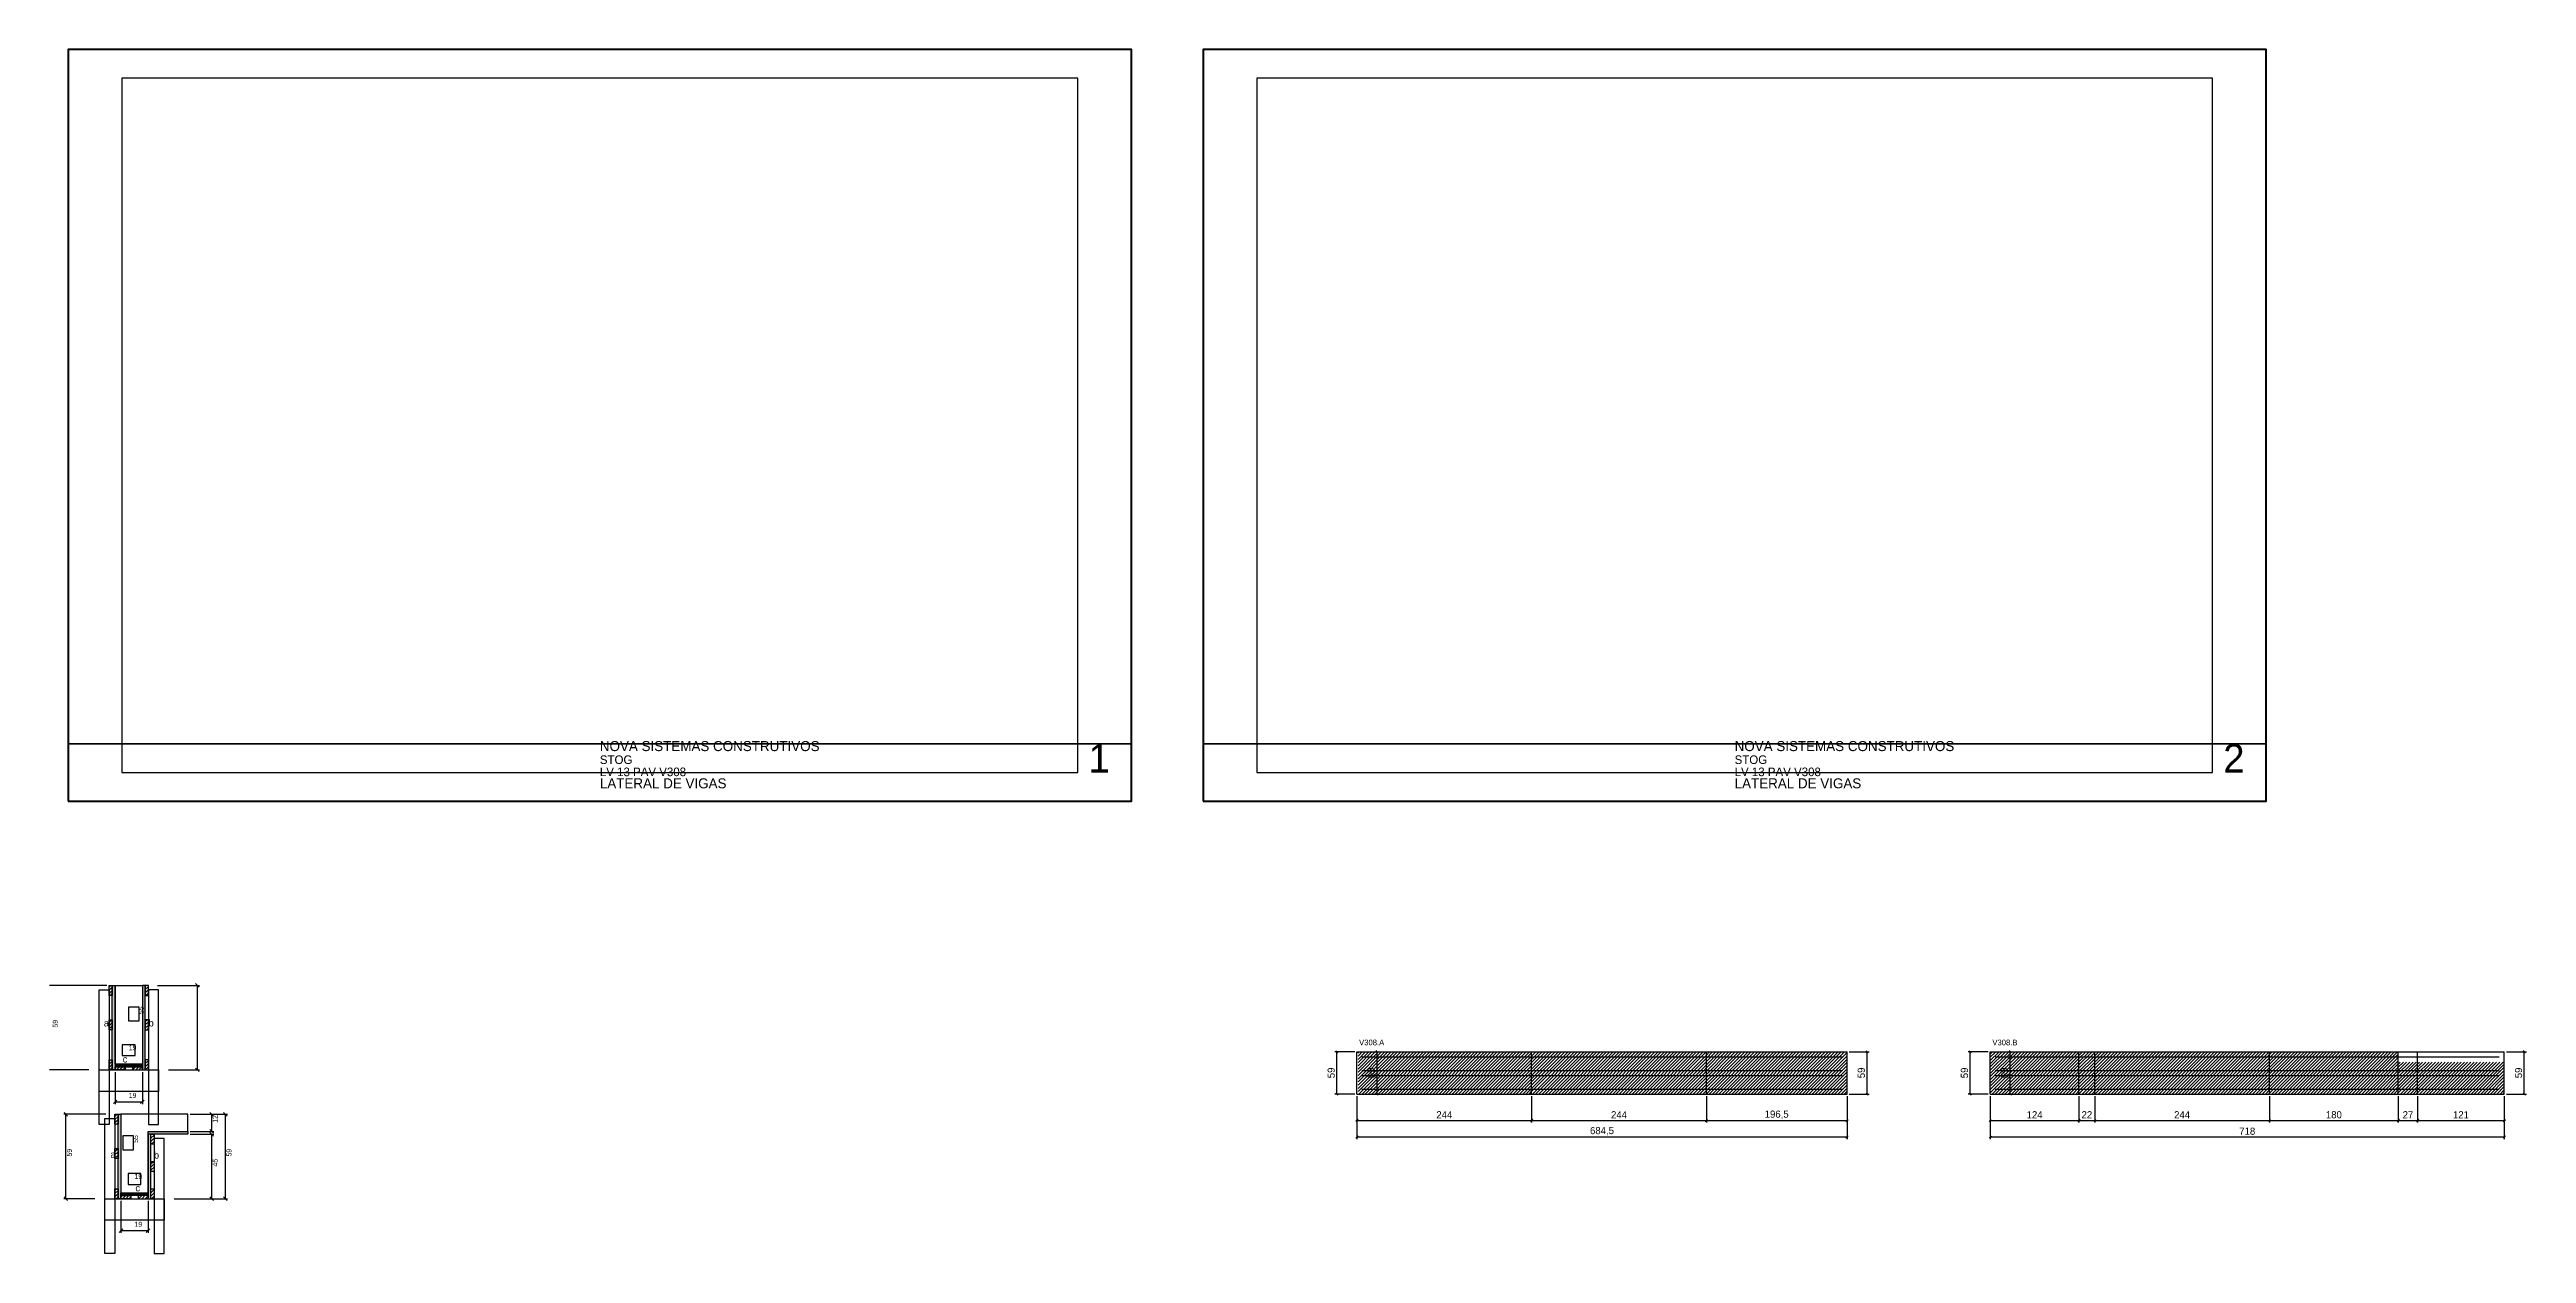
# Model space of a CAD drawing. Extents: x -9000 to 3434, y -432 to 1250.
# Drawn here: x -26 to 3434, y -432 to 1250 of the extents above.
import ezdxf

# ---------------------------------------------------------------- set-up
doc = ezdxf.new("R2010")
doc.units = 0
for name, color, linetype in [('CARIMBO', 255, 'Continuous'), ('CONCRETO', 251, 'Continuous'), ('COTA', 241, 'Continuous'), ('Cota Seção (2x)', 241, 'Continuous'), ('detalhes', 7, 'Continuous'), ('Folhas', 255, 'Continuous'), ('Hachura', 251, 'Continuous'), ('Madeira', 126, 'Continuous'), ('NOMENCLATURA', 7, 'Continuous'), ('Painéis', 200, 'Continuous'), ('Reaproveitamento', 251, 'Continuous'), ('SARR_2.2x7', 40, 'Continuous'), ('SARR_3.5x7', 81, 'Continuous')]:
    doc.layers.add(name, color=color, linetype=linetype)
doc.dimstyles.new('PAINEL', dxfattribs={"dimtxt": 10, "dimasz": 3, "dimexe": 3, "dimexo": 3, "dimgap": 3, "dimtad": 1, "dimblk": 'OBLIQUE', "dimblk1": 'OBLIQUE', "dimcen": 2.5, "dimclrd": 4, "dimclre": 4, "dimclrt": 240, "dimazin": 3, "dimtfac": 1, "dimtmove": 0, "dimatfit": 3})

# ---------------------------------------------------------------- blocks, each defined once
blk = doc.blocks.new('_OBLIQUE')
at = {"color": 0, "linetype": 'BYBLOCK'}
blk.add_line((-0.5, -0.5), (0.5, 0.5), dxfattribs=at)

msp = doc.modelspace()

# ---------------------------------------------------------------- hatches: boundary and pattern name
at = {"layer": 'Hachura'}
h = msp.add_hatch(dxfattribs=at)
h.set_pattern_fill('ANSI31')
h.paths.add_polyline_path([(61.5, -71.25), (57.1, -71.25), (57.1, -57.25), (61.5, -57.25), (61.5, -71.25)])
h = msp.add_hatch(color=7, dxfattribs=at)
h.dxf.hatch_style = 1
h.paths.add_polyline_path([(61.5, -57.25), (65.5, -57.25), (65.5, -175.25), (61.5, -175.25), (61.5, -57.25)])
h = msp.add_hatch(color=7, dxfattribs=at)
h.dxf.hatch_style = 1
h.paths.add_polyline_path([(107.5, -57.25), (103.5, -57.25), (103.5, -175.25), (107.5, -175.25), (107.5, -57.25)])
h = msp.add_hatch(dxfattribs=at)
h.set_pattern_fill('ANSI31')
h.paths.add_polyline_path([(107.5, -71.25), (111.9, -71.25), (111.9, -57.25), (107.5, -57.25), (107.5, -71.25)])
h = msp.add_hatch(dxfattribs=at)
h.set_pattern_fill('ANSI31')
h.paths.add_polyline_path([(61.5, -119.28), (57.1, -119.28), (57.1, -105.28), (61.5, -105.28), (61.5, -119.28)])
h = msp.add_hatch(dxfattribs=at)
h.set_pattern_fill('ANSI31')
h.paths.add_polyline_path([(107.5, -119.28), (111.9, -119.28), (111.9, -105.28), (107.5, -105.28), (107.5, -119.28)])
h = msp.add_hatch(dxfattribs=at)
h.set_pattern_fill('ANSI31')
h.paths.add_polyline_path([(61.5, -175.25), (57.1, -175.25), (57.1, -161.25), (61.5, -161.25), (61.5, -175.25)])
h = msp.add_hatch(color=7, dxfattribs=at)
h.dxf.hatch_style = 1
h.paths.add_polyline_path([(103.5, -170.85), (103.5, -167.25), (65.5, -167.25), (65.5, -170.85), (103.5, -170.85)])
h = msp.add_hatch(dxfattribs=at)
h.set_pattern_fill('ANSI31')
h.paths.add_polyline_path([(65.5, -175.25), (65.5, -170.85), (79.5, -170.85), (79.5, -175.25), (65.5, -175.25)])
h = msp.add_hatch(dxfattribs=at)
h.set_pattern_fill('ANSI31')
h.paths.add_polyline_path([(103.5, -175.25), (103.5, -170.85), (89.5, -170.85), (89.5, -175.25), (103.5, -175.25)])
h = msp.add_hatch(dxfattribs=at)
h.set_pattern_fill('ANSI31')
h.paths.add_polyline_path([(107.5, -175.25), (111.9, -175.25), (111.9, -161.25), (107.5, -161.25), (107.5, -175.25)])
h = msp.add_hatch(dxfattribs=at)
h.set_pattern_fill('ANSI31')
h.paths.add_polyline_path([(69.49, -251.25), (65.09, -251.25), (65.09, -237.25), (69.49, -237.25), (69.49, -251.25)])
h = msp.add_hatch(color=7, dxfattribs=at)
h.dxf.hatch_style = 1
h.paths.add_polyline_path([(69.49, -237.25), (73.49, -237.25), (73.49, -355.25), (69.49, -355.25), (69.49, -237.25)])
h = msp.add_hatch(color=7, dxfattribs=at)
h.dxf.hatch_style = 1
h.paths.add_polyline_path([(111.49, -265.25), (111.49, -261.25), (167.09, -261.25), (167.09, -265.25), (111.49, -265.25)])
h = msp.add_hatch(color=7, dxfattribs=at)
h.dxf.hatch_style = 1
h.paths.add_polyline_path([(115.49, -265.25), (111.49, -265.25), (111.49, -355.25), (115.49, -355.25), (115.49, -265.25)])
h = msp.add_hatch(dxfattribs=at)
h.set_pattern_fill('ANSI31')
h.paths.add_polyline_path([(119.89, -279.25), (115.49, -279.25), (115.49, -265.25), (119.89, -265.25), (119.89, -279.25)])
h = msp.add_hatch(dxfattribs=at)
h.set_pattern_fill('ANSI31')
h.paths.add_polyline_path([(69.49, -299.28), (65.09, -299.28), (65.09, -285.28), (69.49, -285.28), (69.49, -299.28)])
h = msp.add_hatch(dxfattribs=at)
h.set_pattern_fill('ANSI31')
h.paths.add_polyline_path([(119.89, -317.25), (115.49, -317.25), (115.49, -303.25), (119.89, -303.25), (119.89, -317.25)])
h = msp.add_hatch(dxfattribs=at)
h.set_pattern_fill('ANSI31')
h.paths.add_polyline_path([(69.49, -355.25), (65.09, -355.25), (65.09, -341.25), (69.49, -341.25), (69.49, -355.25)])
h = msp.add_hatch(dxfattribs=at)
h.set_pattern_fill('ANSI31')
h.paths.add_polyline_path([(119.89, -355.25), (115.49, -355.25), (115.49, -341.25), (119.89, -341.25), (119.89, -355.25)])
h = msp.add_hatch(color=7, dxfattribs=at)
h.dxf.hatch_style = 1
h.paths.add_polyline_path([(73.49, -350.85), (73.49, -347.25), (111.49, -347.25), (111.49, -350.85), (73.49, -350.85)])
h = msp.add_hatch(dxfattribs=at)
h.set_pattern_fill('ANSI31')
h.paths.add_polyline_path([(73.49, -355.25), (73.49, -350.85), (87.49, -350.85), (87.49, -355.25), (73.49, -355.25)])
h = msp.add_hatch(dxfattribs=at)
h.set_pattern_fill('ANSI31')
h.paths.add_polyline_path([(111.49, -355.25), (111.49, -350.85), (97.49, -350.85), (97.49, -355.25), (111.49, -355.25)])
at = {"layer": 'Reaproveitamento'}
h = msp.add_hatch(dxfattribs=at)
h.set_pattern_fill('ANSI31')
h.paths.add_polyline_path([(1801.5, -209), (2044, -209), (2044, -150.3), (1801.5, -150.3)])
h = msp.add_hatch(dxfattribs=at)
h.set_pattern_fill('ANSI31')
h.paths.add_polyline_path([(2044, -209), (2288, -209), (2288, -150.3), (2044, -150.3)])
h = msp.add_hatch(dxfattribs=at)
h.set_pattern_fill('ANSI31')
h.paths.add_polyline_path([(2288, -209), (2484.5, -209), (2484.5, -150.3), (2288, -150.3)])
h = msp.add_hatch(dxfattribs=at)
h.set_pattern_fill('ANSI31')
h.paths.add_polyline_path([(2684.5, -209), (2808.5, -209), (2808.5, -150.4), (2684.5, -150.4)])
h = msp.add_hatch(dxfattribs=at)
h.set_pattern_fill('ANSI31')
h.paths.add_polyline_path([(2808.5, -209), (2830.5, -209), (2830.5, -150.4), (2808.5, -150.4)])
h = msp.add_hatch(dxfattribs=at)
h.set_pattern_fill('ANSI31')
h.paths.add_polyline_path([(2830.5, -209), (3074.5, -209), (3074.5, -150.4), (2830.5, -150.4)])
h = msp.add_hatch(dxfattribs=at)
h.set_pattern_fill('ANSI31')
h.paths.add_polyline_path([(3074.5, -209), (3254.5, -209), (3254.5, -150.4), (3074.5, -150.4)])
h = msp.add_hatch(dxfattribs=at)
h.set_pattern_fill('ANSI31')
h.paths.add_polyline_path([(3254.5, -209), (3281.5, -209), (3281.5, -164.4), (3254.5, -164.4)])
h = msp.add_hatch(dxfattribs=at)
h.set_pattern_fill('ANSI31')
h.paths.add_polyline_path([(3281.5, -209), (3402.5, -209), (3402.5, -164.4), (3281.5, -164.4)])

# ---------------------------------------------------------------- linework, layer by layer
at = {"layer": 'CARIMBO', "lineweight": 35}
for p, q in [((0, 280), (1485, 280)), ((1585, 280), (3070, 280))]:
    msp.add_line(p, q, dxfattribs=at)
at = {"layer": 'CONCRETO', "color": 251}
for points in [[(65.5, -57.25), (65.5, -57.25), (103.5, -57.25), (103.5, -85.25), (103.5, -85.25), (103.5, -167.25), (65.5, -167.25), (65.5, -57.25)], [(167.09, -261.25), (167.09, -237.25), (73.49, -237.25), (73.49, -265.25), (73.49, -265.25), (73.49, -347.25), (111.49, -347.25), (111.49, -261.25)]]:
    msp.add_lwpolyline(points, close=True, dxfattribs=at)
at = {"layer": 'COTA', "color": 4}
for p, q in [((54.1, -57.25), (-26.157, -57.25)), ((124.5, -57.25), (183.372, -57.25)), ((180.372, -175.25), (180.372, -57.25)), ((28.9, -175.25), (-26.157, -175.25)), ((65.5, -178.25), (65.5, -222.977)), ((103.5, -178.25), (103.5, -222.977)), ((140.1, -175.25), (183.372, -175.25)), ((52.49, -237.25), (-6.382, -237.25)), ((-3.382, -355.25), (-3.382, -237.25)), ((65.5, -219.977), (103.5, -219.977)), ((170.09, -237.25), (222.467, -237.25)), ((170.09, -237.25), (203.147, -237.25)), ((200.147, -237.25), (200.147, -261.25)), ((219.467, -355.25), (219.467, -237.25)), ((170.09, -261.25), (203.147, -261.25)), ((170.09, -265.25), (203.147, -265.25)), ((200.147, -265.25), (200.147, -355.25)), ((36.89, -355.25), (-6.382, -355.25)), ((73.49, -358.25), (73.49, -402.977)), ((111.49, -358.25), (111.49, -402.977)), ((148.09, -355.25), (222.467, -355.25)), ((148.09, -355.25), (203.147, -355.25)), ((111.49, -399.977), (73.49, -399.977))]:
    msp.add_line(p, q, dxfattribs=at)
at = {"layer": 'COTA'}
for points in [[(182.872, -59.75), (177.872, -54.75)], [(177.872, -172.75), (182.872, -177.75)], [(-0.882, -239.75), (-5.882, -234.75)], [(68, -217.477), (63, -222.477)], [(101, -222.477), (106, -217.477)], [(202.647, -239.75), (197.647, -234.75)], [(221.967, -239.75), (216.967, -234.75)], [(197.647, -258.75), (202.647, -263.75)], [(202.647, -267.75), (197.647, -262.75)], [(-5.882, -352.75), (-0.882, -357.75)], [(197.647, -352.75), (202.647, -357.75)], [(216.967, -352.75), (221.967, -357.75)], [(75.99, -397.477), (70.99, -402.477)], [(108.99, -402.477), (113.99, -397.477)]]:
    msp.add_lwpolyline(points, dxfattribs=at)
at = {"layer": 'Cota Seção (2x)', "color": 180}
for p, q in [((99, -87.583), (84, -87.583)), ((84, -87.583), (84, -106.917)), ((99, -106.917), (99, -87.583)), ((84, -106.917), (99, -106.917)), ((93.5, -140.25), (75.5, -140.25)), ((75.5, -140.25), (75.5, -155.25)), ((75.5, -155.25), (93.5, -155.25)), ((93.5, -155.25), (93.5, -140.25)), ((91.01, -267.583), (76.01, -267.583)), ((76.01, -267.583), (76.01, -286.917)), ((91.01, -286.917), (91.01, -267.583)), ((76.01, -286.917), (91.01, -286.917)), ((101.49, -320.25), (83.49, -320.25)), ((83.49, -320.25), (83.49, -335.25)), ((83.49, -335.25), (101.49, -335.25)), ((101.49, -335.25), (101.49, -320.25))]:
    msp.add_line(p, q, dxfattribs=at)
at = {"layer": 'Folhas', "lineweight": 50}
for points in [[(0, 200), (1485, 200), (1485, 1250), (0, 1250)], [(1585, 200), (3070, 200), (3070, 1250), (1585, 1250)]]:
    msp.add_lwpolyline(points, close=True, dxfattribs=at)
at = {"layer": 'Folhas', "lineweight": 25}
for points in [[(75, 240), (1410, 240), (1410, 1210), (75, 1210)], [(1660, 240), (2995, 240), (2995, 1210), (1660, 1210)]]:
    msp.add_lwpolyline(points, close=True, dxfattribs=at)
at = {"layer": 'Madeira', "color": 126}
for points in [[(61.5, -71.25), (57.1, -71.25), (57.1, -57.25), (61.5, -57.25)], [(107.5, -71.25), (111.9, -71.25), (111.9, -57.25), (107.5, -57.25)], [(61.5, -119.28), (57.1, -119.28), (57.1, -105.28), (61.5, -105.28)], [(107.5, -119.28), (111.9, -119.28), (111.9, -105.28), (107.5, -105.28)], [(61.5, -175.25), (57.1, -175.25), (57.1, -161.25), (61.5, -161.25)], [(65.5, -175.25), (65.5, -170.85), (79.5, -170.85), (79.5, -175.25)], [(103.5, -175.25), (103.5, -170.85), (89.5, -170.85), (89.5, -175.25)], [(107.5, -175.25), (111.9, -175.25), (111.9, -161.25), (107.5, -161.25)], [(69.49, -251.25), (65.09, -251.25), (65.09, -237.25), (69.49, -237.25)], [(119.89, -279.25), (115.49, -279.25), (115.49, -265.25), (119.89, -265.25)], [(69.49, -299.28), (65.09, -299.28), (65.09, -285.28), (69.49, -285.28)], [(119.89, -317.25), (115.49, -317.25), (115.49, -303.25), (119.89, -303.25)], [(69.49, -355.25), (65.09, -355.25), (65.09, -341.25), (69.49, -341.25)], [(119.89, -355.25), (115.49, -355.25), (115.49, -341.25), (119.89, -341.25)], [(73.49, -355.25), (73.49, -350.85), (87.49, -350.85), (87.49, -355.25)], [(111.49, -355.25), (111.49, -350.85), (97.49, -350.85), (97.49, -355.25)]]:
    msp.add_lwpolyline(points, close=True, dxfattribs=at)
at = {"layer": 'Painéis'}
for p, q in [((1800, -150), (2044, -150)), ((1800, -209), (1800, -150)), ((2044, -209), (2044, -150)), ((2044, -209), (2044, -150)), ((2044, -150), (2288, -150)), ((2044, -209), (2044, -150)), ((2288, -209), (2288, -150)), ((2288, -209), (2288, -150)), ((2288, -150), (2484.5, -150)), ((2288, -209), (2288, -150)), ((2484.5, -209), (2484.5, -150)), ((2684.5, -150), (2808.5, -150)), ((2684.5, -209), (2684.5, -150)), ((2808.5, -209), (2808.5, -150)), ((2808.5, -209), (2808.5, -150)), ((2808.5, -150), (2830.5, -150)), ((2808.5, -209), (2808.5, -150)), ((2830.5, -209), (2830.5, -150)), ((2830.5, -209), (2830.5, -150)), ((2830.5, -150), (3074.5, -150)), ((2830.5, -209), (2830.5, -150)), ((3074.5, -209), (3074.5, -150)), ((3074.5, -209), (3074.5, -150)), ((3074.5, -150), (3254.5, -150)), ((3074.5, -209), (3074.5, -150)), ((3254.5, -209), (3254.5, -150)), ((3254.5, -209), (3254.5, -150)), ((3254.5, -150), (3281.5, -150)), ((3254.5, -209), (3254.5, -150)), ((3281.5, -209), (3281.5, -150)), ((3281.5, -209), (3281.5, -150)), ((3281.5, -150), (3402.5, -150)), ((3281.5, -209), (3281.5, -150)), ((3402.5, -209), (3402.5, -150)), ((1800, -209), (2044, -209)), ((2044, -209), (2288, -209)), ((2288, -209), (2484.5, -209)), ((2684.5, -209), (2808.5, -209)), ((2808.5, -209), (2830.5, -209)), ((2830.5, -209), (3074.5, -209)), ((3074.5, -209), (3254.5, -209)), ((3254.5, -209), (3281.5, -209)), ((3281.5, -209), (3402.5, -209))]:
    msp.add_line(p, q, dxfattribs=at)
at = {"layer": 'Painéis', "color": 200}
for points in [[(61.5, -57.25), (65.5, -57.25), (65.5, -175.25), (61.5, -175.25)], [(107.5, -57.25), (103.5, -57.25), (103.5, -175.25), (107.5, -175.25)], [(103.5, -170.85), (103.5, -167.25), (65.5, -167.25), (65.5, -170.85)], [(69.49, -237.25), (73.49, -237.25), (73.49, -355.25), (69.49, -355.25)], [(111.49, -265.25), (111.49, -261.25), (167.09, -261.25), (167.09, -265.25)], [(115.49, -265.25), (111.49, -265.25), (111.49, -355.25), (115.49, -355.25)], [(73.49, -350.85), (73.49, -347.25), (111.49, -347.25), (111.49, -350.85)]]:
    msp.add_lwpolyline(points, close=True, dxfattribs=at)
at = {"layer": 'SARR_2.2x7'}
for points in [[(1807, -157), (2044, -157)], [(1807, -157), (2044, -157)], [(2044, -157), (2288, -157)], [(2044, -157), (2288, -157)], [(2288, -157), (2477.5, -157)], [(2288, -157), (2477.5, -157)], [(2691.5, -157), (2808.5, -157)], [(2691.5, -157), (2808.5, -157)], [(2808.5, -157), (2830.5, -157)], [(2808.5, -157), (2830.5, -157)], [(2830.5, -157), (3074.5, -157)], [(2830.5, -157), (3074.5, -157)], [(3074.5, -157), (3254.5, -157)], [(3074.5, -157), (3254.5, -157)], [(3254.5, -157), (3281.5, -157)], [(3254.5, -157), (3281.5, -157)], [(3281.5, -157), (3395.5, -157)], [(3281.5, -157), (3395.5, -157)], [(1807, -176), (2044, -176)], [(1807, -176), (2044, -176)], [(1807, -183), (2044, -183)], [(1807, -183), (2044, -183)], [(1807, -202), (2044, -202)], [(1807, -202), (2044, -202)], [(2044, -176), (2288, -176)], [(2044, -176), (2288, -176)], [(2044, -183), (2288, -183)], [(2044, -183), (2288, -183)], [(2044, -202), (2288, -202)], [(2044, -202), (2288, -202)], [(2288, -176), (2477.5, -176)], [(2288, -176), (2477.5, -176)], [(2288, -183), (2477.5, -183)], [(2288, -183), (2477.5, -183)], [(2288, -202), (2477.5, -202)], [(2288, -202), (2477.5, -202)], [(2691.5, -176), (2808.5, -176)], [(2691.5, -176), (2808.5, -176)], [(2691.5, -183), (2808.5, -183)], [(2691.5, -183), (2808.5, -183)], [(2691.5, -202), (2808.5, -202)], [(2691.5, -202), (2808.5, -202)], [(2808.5, -176), (2830.5, -176)], [(2808.5, -176), (2830.5, -176)], [(2808.5, -183), (2830.5, -183)], [(2808.5, -183), (2830.5, -183)], [(2808.5, -202), (2830.5, -202)], [(2808.5, -202), (2830.5, -202)], [(2830.5, -176), (3074.5, -176)], [(2830.5, -176), (3074.5, -176)], [(2830.5, -183), (3074.5, -183)], [(2830.5, -183), (3074.5, -183)], [(2830.5, -202), (3074.5, -202)], [(2830.5, -202), (3074.5, -202)], [(3074.5, -176), (3254.5, -176)], [(3074.5, -176), (3254.5, -176)], [(3074.5, -183), (3254.5, -183)], [(3074.5, -183), (3254.5, -183)], [(3074.5, -202), (3254.5, -202)], [(3074.5, -202), (3254.5, -202)], [(3254.5, -176), (3281.5, -176)], [(3254.5, -176), (3281.5, -176)], [(3254.5, -183), (3281.5, -183)], [(3254.5, -183), (3281.5, -183)], [(3254.5, -202), (3281.5, -202)], [(3254.5, -202), (3281.5, -202)], [(3281.5, -176), (3395.5, -176)], [(3281.5, -176), (3395.5, -176)], [(3281.5, -183), (3395.5, -183)], [(3281.5, -183), (3395.5, -183)], [(3281.5, -202), (3395.5, -202)], [(3281.5, -202), (3395.5, -202)]]:
    msp.add_lwpolyline(points, dxfattribs=at)
at = {"layer": 'SARR_3.5x7', "color": 81}
for points in [[(43.1, -63.25), (57.1, -63.25), (57.1, -251.728), (43.1, -251.728)], [(125.9, -63.25), (111.9, -63.25), (111.9, -251.728), (125.9, -251.728)], [(43.1, -175.25), (125.9, -175.25), (125.9, -205.308), (43.1, -205.308)], [(51.09, -243.25), (65.09, -243.25), (65.09, -431.728), (51.09, -431.728)], [(133.89, -271.25), (119.89, -271.25), (119.89, -431.728), (133.89, -431.728)], [(51.09, -355.25), (133.89, -355.25), (133.89, -385.308), (51.09, -385.308)]]:
    msp.add_lwpolyline(points, close=True, dxfattribs=at)

# ---------------------------------------------------------------- texts
at = {"layer": 'CARIMBO'}
for s, height, p in [('NOVA SISTEMAS CONSTRUTIVOS', 14, (742.5, 270)), ('1', 40, (1425, 240)), ('NOVA SISTEMAS CONSTRUTIVOS', 14, (2327.5, 270)), ('2', 40, (3010, 240)), ('STOG', 12, (742.5, 252)), ('LV 13 PAV V308', 12, (742.5, 235)), ('STOG', 12, (2327.5, 252)), ('LV 13 PAV V308', 12, (2327.5, 235)), ('LATERAL DE VIGAS', 14, (742.5, 218)), ('LATERAL DE VIGAS', 14, (2327.5, 218))]:
    msp.add_text(s, height=height, dxfattribs=at).set_placement(p)
at = {"layer": 'COTA', "color": 1}
for s, p in [('59', (-14.657, -116.25)), ('12', (208.647, -249.25)), ('59', (5.118, -296.25)), ('45', (208.647, -310.25)), ('59', (227.967, -296.25))]:
    msp.add_text(s, height=7, rotation=90, dxfattribs=at).set_placement(p)
for p in [(84.5, -214.477), (92.49, -394.477)]:
    msp.add_text('19', height=7, dxfattribs=at).set_placement(p)
at = {"layer": 'Cota Seção (2x)', "color": 1}
for p in [(105.5, -97.25), (97.51, -277.25)]:
    msp.add_text('55', height=7, rotation=90, dxfattribs=at).set_placement(p)
for p in [(84.5, -147.75), (92.49, -327.75)]:
    msp.add_text('19', height=7, dxfattribs=at).set_placement(p)
at = {"layer": 'detalhes', "color": 4}
for s, p in [('a', (49.671, -114.617)), ('b', (112.214, -114.628)), ('c', (76.1, -165.014)), ('a', (58.948, -298.169)), ('b', (119.697, -299.229)), ('c', (93.788, -345.014))]:
    msp.add_text(s, height=9.6, dxfattribs=at).set_placement(p)
at = {"layer": 'NOMENCLATURA'}
for s, p in [('V308.A', (1803, -141)), ('V308.B', (2687.5, -141))]:
    msp.add_text(s, height=8, dxfattribs=at).set_placement(p)

# ---------------------------------------------------------------- dimensions: what is measured, and where the dimension line sits
at = {"layer": 'COTA'}
for base, p1, p2 in [((1772, -209), (1800, -209), (1800, -150)), ((1828, -209), (1800, -209), (1800, -150)), ((2512.5, -209), (2484.5, -209), (2484.5, -150)), ((2512.5, -209), (2484.5, -209), (2484.5, -150)), ((2656.5, -209), (2684.5, -209), (2684.5, -150)), ((2712.5, -209), (2684.5, -209), (2684.5, -150)), ((3430.5, -209), (3402.5, -209), (3402.5, -150)), ((3430.5, -209), (3402.5, -209), (3402.5, -150))]:
    msp.add_linear_dim(base=base, p1=p1, p2=p2, angle=90, dimstyle='PAINEL', dxfattribs=at).render()
for base, p1, p2 in [((1800, -246), (1800, -209), (2044, -209)), ((1800, -269), (1800, -209), (2484.5, -209)), ((2044, -246), (2044, -209), (2288, -209)), ((2288, -246), (2288, -209), (2484.5, -209)), ((2684.5, -246), (2684.5, -209), (2808.5, -209)), ((2684.5, -269), (2684.5, -209), (3402.5, -209)), ((2808.5, -246), (2808.5, -209), (2830.5, -209)), ((2830.5, -246), (2830.5, -209), (3074.5, -209)), ((3074.5, -246), (3074.5, -209), (3254.5, -209)), ((3254.5, -246), (3254.5, -209), (3281.5, -209)), ((3281.5, -246), (3281.5, -209), (3402.5, -209))]:
    msp.add_linear_dim(base=base, p1=p1, p2=p2, dimstyle='PAINEL', dxfattribs=at).render()

doc.saveas('drawing.dxf')
